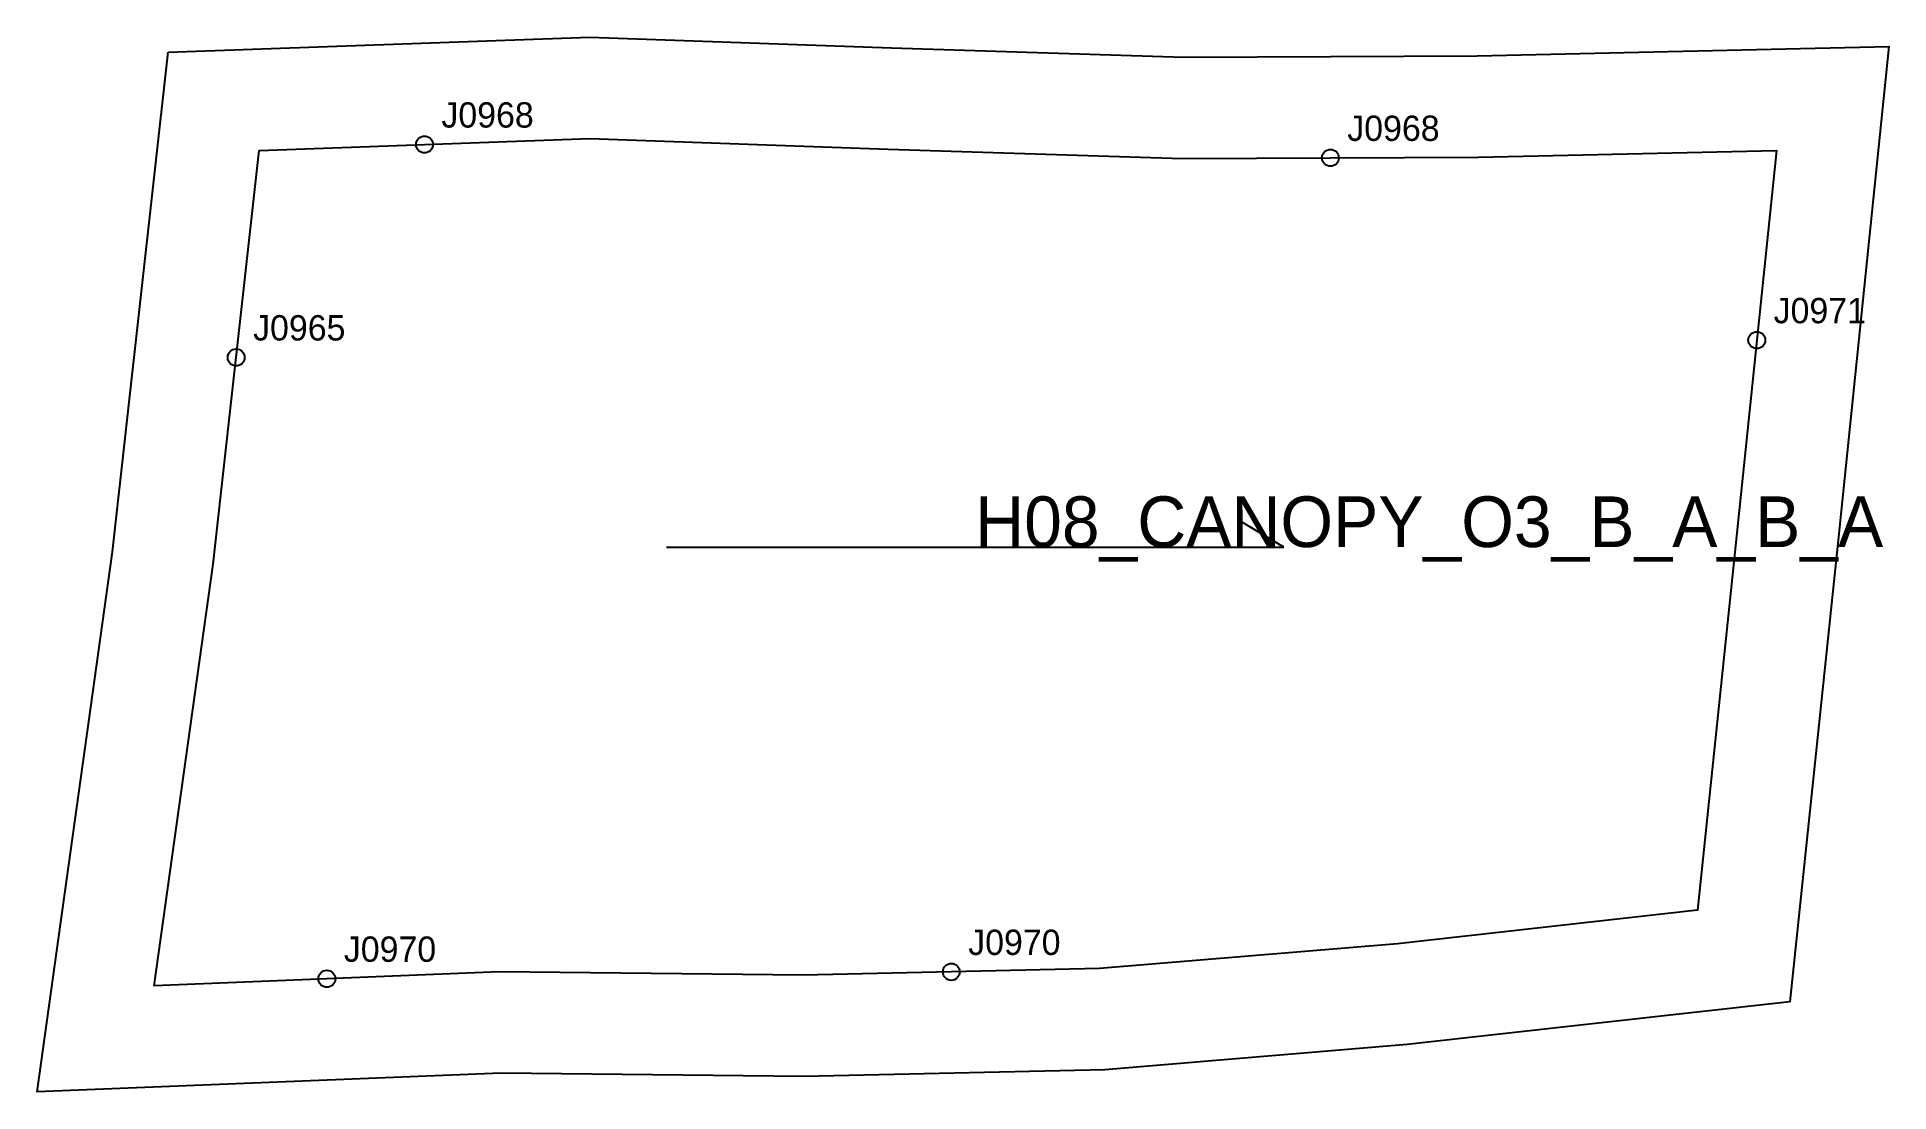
# Model space of a CAD drawing. Header units: millimetres. Extents: x -26 to 193, y -111 to 13.
import ezdxf

# ---------------------------------------------------------------- set-up
doc = ezdxf.new("R2010")
doc.units = ezdxf.units.MM
for name, color, linetype in [('CUT', 1, 'Continuous'), ('GRAIN', 3, 'Continuous'), ('LABEL', 7, 'Continuous'), ('NOTCH', 2, 'Continuous'), ('SEW', 5, 'Continuous')]:
    doc.layers.add(name, color=color, linetype=linetype)

msp = doc.modelspace()

# ---------------------------------------------------------------- linework, layer by layer
at = {"layer": 'CUT'}
msp.add_lwpolyline([(-10.78, 11.62), (39.12, 13.43), (74.84, 12.16), (109.43, 11.05), (144.15, 11.22), (192.91, 12.3), (186.88, -46.14), (181.19, -100.77), (135.88, -105.83), (100.08, -108.82), (64.46, -109.61), (28.63, -109.21), (-26.31, -111.43), (-17.37, -47.49), (-10.78, 11.62)], close=True, dxfattribs=at)
at = {"layer": 'GRAIN'}
for p, q in [((121.28, -46.94), (116.28, -43.94)), ((48.21, -46.94), (121.28, -46.94))]:
    msp.add_line(p, q, dxfattribs=at)
at = {"layer": 'NOTCH'}
for centre in [(19.56, 0.71), (126.79, -0.87), (177.26, -22.45), (-2.73, -24.49), (81.92, -97.22), (8.01, -98.03)]:
    msp.add_circle(centre, 1, dxfattribs=at)
at = {"layer": 'SEW'}
msp.add_lwpolyline([(0, 0), (39.12, 1.42), (74.44, 0.16), (109.27, -0.95), (144.31, -0.78), (179.58, 0), (174.95, -44.9), (170.26, -89.91), (134.72, -93.89), (99.45, -96.83), (64.39, -97.61), (28.45, -97.2), (-12.43, -98.86), (-5.47, -48.98)], close=True, dxfattribs=at)

# ---------------------------------------------------------------- texts
at = {"layer": 'LABEL'}
for s, height, p in [('J0968', 3, (21.56, 2.71)), ('J0968', 3, (128.79, 1.13)), ('J0971', 3, (179.26, -20.45)), ('J0965', 3, (-0.73, -22.49)), ('H08_CANOPY_O3_B_A_B_A', 6, (84.75, -46.94)), ('J0970', 3, (10.01, -96.03)), ('J0970', 3, (83.92, -95.22))]:
    msp.add_text(s, height=height, dxfattribs=at).set_placement(p)

doc.saveas('drawing.dxf')
